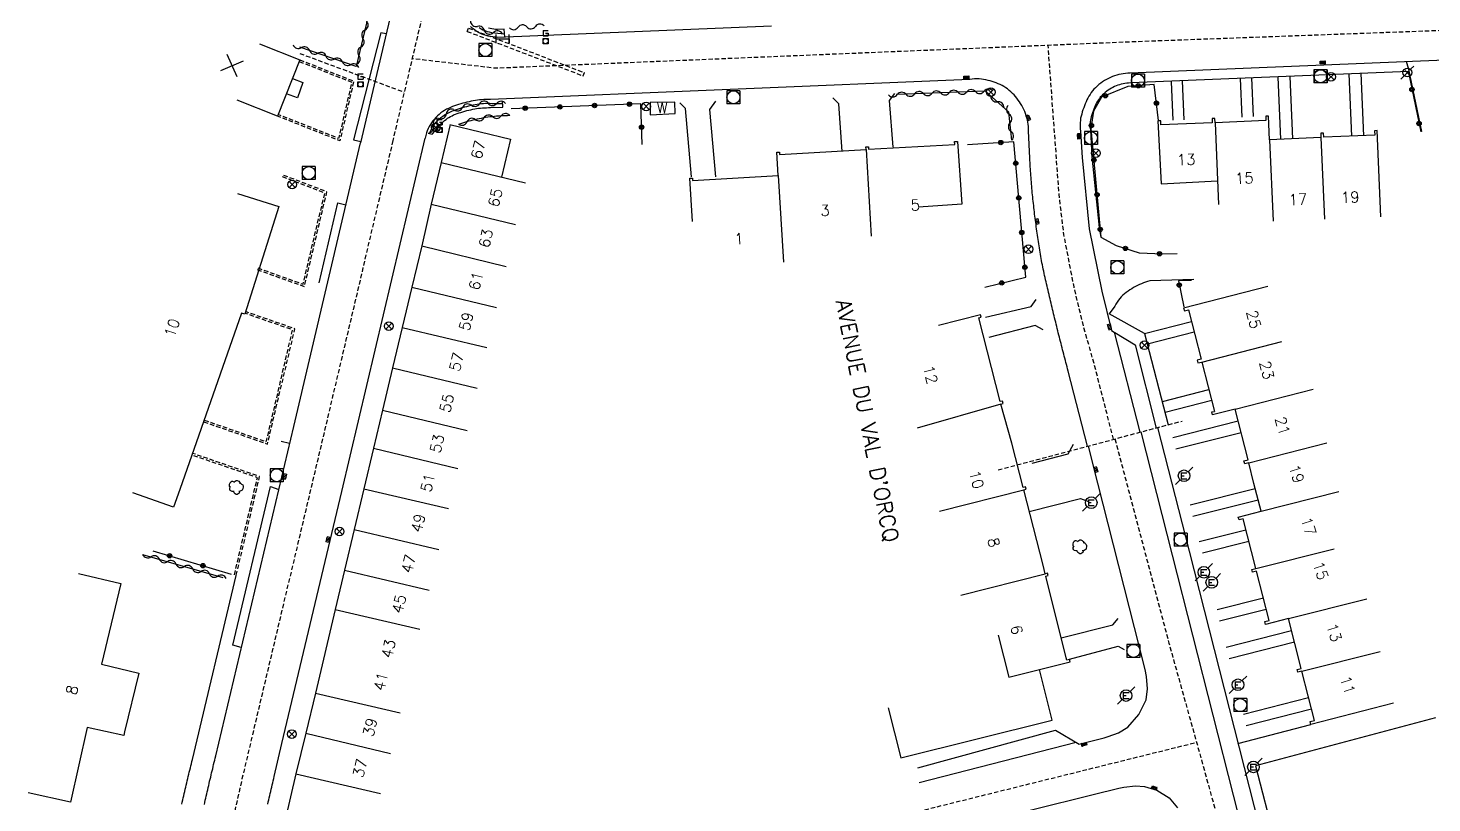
# Model space of a CAD drawing. Header units: millimetres. Extents: x 79000 to 80002, y 144000 to 145000.
# Drawn here: x 79287.6 to 79449.1, y 144317.5 to 144406.6 of the extents above; entities that cross this region are included whole.
import ezdxf
from ezdxf.enums import TextEntityAlignment as Align

# ---------------------------------------------------------------- set-up
doc = ezdxf.new("R2010")
doc.units = ezdxf.units.MM
doc.linetypes.add('DASHED', pattern=[0.75, 0.5, -0.25])
doc.layers.get('0').update_dxf_attribs({"linetype": 'CONTINUOUS'})
for name, color, linetype in [('W0001', 6, 'DASHED'), ('W0008', 7, 'CONTINUOUS'), ('W0017', 7, 'CONTINUOUS'), ('W0100', 7, 'CONTINUOUS'), ('W0112', 1, 'DASHED'), ('W0300', 7, 'CONTINUOUS'), ('W0310', 3, 'CONTINUOUS'), ('W0322', 7, 'CONTINUOUS'), ('W0400', 7, 'CONTINUOUS'), ('W0412', 7, 'CONTINUOUS'), ('W0420', 7, 'CONTINUOUS'), ('W0454', 7, 'CONTINUOUS'), ('W0469', 7, 'CONTINUOUS'), ('W0471', 7, 'CONTINUOUS'), ('W0984', 7, 'CONTINUOUS'), ('W0989', 7, 'CONTINUOUS'), ('W0991', 7, 'CONTINUOUS'), ('W1102', 7, 'CONTINUOUS'), ('W1474', 7, 'CONTINUOUS')]:
    doc.layers.add(name, color=color, linetype=linetype)
doc.styles.get("Standard").update_dxf_attribs({"font": 'romans.shx', "width": 0.85})

# ---------------------------------------------------------------- blocks, each defined once
blk = doc.blocks.new('T400')
for p, q in [((-0.15, 0.3), (0.15, 0.3)), ((-0.15, -0.25), (-0.15, 0.3)), ((-0.15, 0.15), (0.15, 0.15)), ((-0.15, 0), (0.15, 0)), ((0.15, 0.3), (0.15, -0.25)), ((-0.15, -0.15), (0.15, -0.15)), ((-0.15, -0.25), (-0.15, -0.3)), ((-0.15, -0.3), (0.15, -0.3)), ((0.15, -0.3), (0.15, -0.25))]:
    blk.add_line(p, q)
blk = doc.blocks.new('T420')
for p, q in [((0.75, 0.75), (-0.75, 0.75)), ((-0.75, 0.75), (-0.75, -0.75)), ((0.75, 0.75), (0.75, -0.75)), ((0.75, -0.75), (-0.75, -0.75))]:
    blk.add_line(p, q)
blk.add_ellipse((0, 0), major_axis=(-0.53, 0.53), ratio=1, start_param=3.926991, end_param=10.210176)
blk = doc.blocks.new('T300')
for p, q in [((-0.8, 0.51), (-0.86, 0.34)), ((-0.86, 0.34), (-0.86, 0.17)), ((-0.86, 0.17), (-0.74, 0.06)), ((-0.69, 0.63), (-0.8, 0.51)), ((-0.8, -0.06), (-0.74, 0.06)), ((-0.74, 0.06), (-0.69, 0.11)), ((-0.57, 0.69), (-0.69, 0.63)), ((-0.46, 0.69), (-0.57, 0.69)), ((-0.29, 0.63), (-0.46, 0.69)), ((-0.29, 0.63), (-0.17, 0.74)), ((-0.23, 0.57), (-0.29, 0.63)), ((-0.17, 0.74), (-0.06, 0.8)), ((-0.06, 0.8), (0.06, 0.8)), ((0.06, 0.8), (0.23, 0.74)), ((0.23, 0.74), (0.34, 0.63)), ((0.34, 0.63), (0.4, 0.51)), ((0.46, 0.46), (0.34, 0.46)), ((0.4, 0.51), (0.4, 0.46)), ((0.57, 0.4), (0.46, 0.46)), ((0.57, 0.4), (0.69, 0.29)), ((0.69, 0.29), (0.74, 0.17)), ((0.74, 0.06), (0.69, -0.17)), ((0.74, 0.17), (0.74, 0.06)), ((-0.8, -0.17), (-0.8, -0.06)), ((-0.8, -0.23), (-0.8, -0.17)), ((-0.74, -0.34), (-0.8, -0.23)), ((-0.69, -0.4), (-0.74, -0.34)), ((-0.51, -0.46), (-0.69, -0.4)), ((-0.4, -0.46), (-0.51, -0.46)), ((-0.4, -0.46), (-0.34, -0.46)), ((-0.34, -0.46), (-0.34, -0.4)), ((-0.34, -0.51), (-0.34, -0.46)), ((-0.29, -0.63), (-0.34, -0.51)), ((-0.17, -0.74), (-0.29, -0.63)), ((-0.06, -0.8), (-0.17, -0.74)), ((0.06, -0.8), (-0.06, -0.8)), ((0.17, -0.74), (0.06, -0.8)), ((0.23, -0.69), (0.17, -0.74)), ((0.29, -0.46), (0.23, -0.46)), ((0.29, -0.63), (0.23, -0.69)), ((0.46, -0.4), (0.29, -0.46)), ((0.34, -0.51), (0.29, -0.63)), ((0.34, -0.51), (0.34, -0.46)), ((0.57, -0.34), (0.46, -0.4)), ((0.63, -0.29), (0.57, -0.34)), ((0.69, -0.17), (0.63, -0.29))]:
    blk.add_line(p, q)
blk = doc.blocks.new('t322o')
at = {"color": 0, "linetype": 'Continuous'}
for radius in [0.25, 0.15]:
    blk.add_circle((0, 0), radius, dxfattribs=at)
blk = doc.blocks.new('t310o')
at = {"color": 0, "linetype": 'Continuous'}
for centre, start, end in [((-0.5, 0.38), 216.8699, 323.1304), ((0.5, -0.37), 36.8699, 143.1303)]:
    blk.add_arc(centre, 0.625, start, end, dxfattribs=at)
blk = doc.blocks.new('T471')
for p, q in [((-0.333334, 0.333334), (-0.333334, -0.333334)), ((-0.333334, 0.333334), (0.333334, 0.333334)), ((-0.333334, 0), (0, 0)), ((0.500001, 0.500001), (1.000002, 1.000002)), ((-0.500001, -0.500001), (-1.000002, -1.000002)), ((-0.333334, -0.333334), (0.333334, -0.333334))]:
    blk.add_line(p, q)
blk.add_ellipse((0, 0), major_axis=(0.471405, 0.471405), ratio=1, start_param=5.4977871438, end_param=11.780972451)
blk = doc.blocks.new('t991o')
at = {"color": 0, "linetype": 'Continuous'}
for p, q in [((-1, 1), (1, -1)), ((-1, -1), (1, 1))]:
    blk.add_line(p, q, dxfattribs=at)
blk = doc.blocks.new('T454')
for p, q in [((-0.25, 0.25), (0.25, -0.25)), ((-0.25, -0.25), (0.25, 0.25)), ((0.75, 0.75), (0.375, 0.375)), ((-0.375, -0.375), (-0.75, -0.75))]:
    blk.add_line(p, q)
blk.add_ellipse((0, 0), major_axis=(0.354, 0.354), ratio=1, start_param=5.497787143782138, end_param=11.78097245096172)
blk = doc.blocks.new('T412')
for p, q in [((-0.3, 1.2), (0.3, 1.2)), ((-0.3, 1.2), (-0.3, 0.6)), ((-0.3, 0.6), (0.3, 0.6)), ((-0.3, 0.3), (0.3, 0.3)), ((-0.3, -0.3), (-0.3, 0.3)), ((0, 0.9), (0.3, 0.9)), ((0.3, 0.9), (0.3, 0.6)), ((0.3, 0.3), (0.3, -0.3)), ((0.3, -0.3), (-0.3, -0.3))]:
    blk.add_line(p, q)
blk.add_ellipse((0, 0), major_axis=(0.212, 0.212), ratio=1, start_param=5.497787, end_param=11.780972)
blk = doc.blocks.new('T1474')
at = {"color": 0, "linetype": 'Continuous', "flags": 128}
for points in [[(-0.75, -0.5), (-0.75, 0.5)], [(-0.75, 0), (0.75, 0)], [(0.75, 0), (0.75, -0.5), (0.75, 0.5)]]:
    blk.add_lwpolyline(points, dxfattribs=at)
blk = doc.blocks.new('T469')
at = {"color": 0, "linetype": 'Continuous', "flags": 128}
for points in [[(-0.35, 0.35), (0.35, -0.35)], [(-0.35, -0.35), (0.35, 0.35)]]:
    blk.add_lwpolyline(points, dxfattribs=at)
at = {"color": 0, "linetype": 'Continuous'}
blk.add_circle((0, 0), 0.5, dxfattribs=at)

msp = doc.modelspace()

# ---------------------------------------------------------------- linework, layer by layer
at = {"layer": 'W0001', "flags": 128}
for points in [[(79487.73, 144672.3), (79488.18, 144668.14), (79489.57, 144661.9), (79491.22, 144656.95), (79494.01, 144650.46), (79497.17, 144643.68), (79514.29, 144607.08), (79522.29, 144589.86), (79538.58, 144554.87), (79548.62, 144532.86), (79552.5, 144523.52), (79556.65, 144511.58), (79560.17, 144498.38), (79561.83, 144488.16), (79562.66, 144478.72), (79562.75, 144470.06), (79562.09, 144463.11), (79560.52, 144456.07), (79558.71, 144450.34), (79555.05, 144442.67), (79551.39, 144436.85), (79546.26, 144430.27), (79541.64, 144425.48), (79535.15, 144420.15), (79531.51, 144417.75), (79526.07, 144414.74), (79520.9, 144412.47), (79515.11, 144410.68), (79506.39, 144409.02), (79497.25, 144408.43), (79466.29, 144406.89), (79415.07, 144405.02), (79390.29, 144404), (79341.39, 144401.97), (79331.74, 144403.07)], [(79336.11, 144422.49), (79333.83, 144411.9), (79329.99, 144395.63), (79329.53, 144393.66)], [(79412.44, 144359.3), (79410.21, 144368.02), (79408.98, 144372.32), (79407.9, 144376.82), (79406.73, 144382.85), (79406.18, 144387.48), (79404.92, 144404.6)], [(79318.84, 144403.68), (79330.84, 144399.23)], [(79329.54, 144393.66), (79322.61, 144364.24), (79315.76, 144335.34), (79313.66, 144326.51), (79312.18, 144320.23), (79310.64, 144313.45), (79309.33, 144306.98), (79308.27, 144301.22), (79307.15, 144294.89), (79305.92, 144287.87), (79304.33, 144279.58), (79302.67, 144271.97), (79301.49, 144266.93), (79300.48, 144262.49), (79299.45, 144257.94)], [(79399.16, 144355.78), (79420.32, 144361.39)], [(79412.6, 144359.34), (79418.82, 144335.83), (79424.1, 144316.85), (79438.48, 144256.59)], [(79483.11, 144267.3), (79459.63, 144261.94), (79437.07, 144256.24), (79426.35, 144253.38), (79413.65, 144250), (79398.32, 144244.22), (79388.73, 144238.91), (79378.91, 144235.12), (79377, 144248.37), (79376.16, 144257.95), (79373.8, 144302.04), (79373.57, 144305.03), (79374.06, 144308), (79374.89, 144310.13), (79376.42, 144312.09), (79378.87, 144313.59), (79382.1, 144314.65), (79386.59, 144315.66), (79421.99, 144324.44)]]:
    msp.add_lwpolyline(points, dxfattribs=at)
at = {"layer": 'W0008', "flags": 128}
for points in [[(79332.65, 144423.26), (79330.47, 144413.04), (79328.66, 144405.42), (79325.81, 144393.39)], [(79373.11, 144406.83), (79341.56, 144405.53), (79341.29, 144405.54), (79341.02, 144405.57), (79340.76, 144405.61), (79340.51, 144405.66), (79340.26, 144405.73), (79340.02, 144405.81), (79339.78, 144405.9), (79339.54, 144406.01), (79339.32, 144406.14), (79339.09, 144406.27), (79338.88, 144406.42), (79338.67, 144406.59), (79338.46, 144406.77)], [(79342.4, 144405.56), (79342.36, 144406.47), (79341.57, 144406.44), (79341.36, 144406.45), (79341.14, 144406.47), (79340.93, 144406.5), (79340.72, 144406.54), (79340.52, 144406.6)], [(79328.76, 144405.93), (79328.16, 144406.05), (79324.99, 144393.76), (79325.84, 144393.56)], [(79450.56, 144402.91), (79414.37, 144401.42), (79414.1, 144401.41), (79413.83, 144401.38), (79413.57, 144401.35), (79413.32, 144401.3), (79413.06, 144401.24), (79412.81, 144401.18), (79412.57, 144401.1), (79412.33, 144401.01), (79412.09, 144400.91), (79411.86, 144400.8), (79411.63, 144400.68), (79411.41, 144400.55), (79411.19, 144400.4), (79410.97, 144400.25), (79410.76, 144400.09), (79410.56, 144399.91), (79410.37, 144399.74), (79410.19, 144399.55), (79410.03, 144399.36), (79409.88, 144399.17), (79409.74, 144398.97), (79409.61, 144398.76), (79409.49, 144398.55), (79409.38, 144398.33), (79409.28, 144398.11), (79409.18, 144397.88), (79409.09, 144397.65), (79409.01, 144397.42), (79408.93, 144397.18), (79408.85, 144396.95), (79408.78, 144396.71), (79408.72, 144396.47), (79408.66, 144396.22), (79408.63, 144395.98), (79408.6, 144395.74), (79408.59, 144395.49), (79408.6, 144395.25), (79408.62, 144395), (79408.65, 144394.75), (79408.82, 144391.7), (79409.65, 144383.5), (79411.08, 144376.33), (79412.19, 144371.8), (79412.52, 144371.61), (79415.45, 144360.1)], [(79446.41, 144401.59), (79414.42, 144400.28), (79414.18, 144400.26), (79413.97, 144400.24), (79413.75, 144400.21), (79413.54, 144400.18), (79413.34, 144400.13), (79413.14, 144400.08), (79412.94, 144400.01), (79412.75, 144399.94), (79412.56, 144399.86), (79412.37, 144399.77), (79412.19, 144399.68), (79412.01, 144399.57), (79411.83, 144399.46), (79411.66, 144399.33), (79411.48, 144399.2), (79411.32, 144399.05), (79411.17, 144398.92), (79411.04, 144398.78), (79410.92, 144398.64), (79410.81, 144398.49), (79410.7, 144398.34), (79410.6, 144398.17), (79410.5, 144398), (79410.41, 144397.83), (79410.32, 144397.64), (79410.24, 144397.45), (79410.16, 144397.25), (79410.09, 144397.04), (79410.02, 144396.83), (79409.95, 144396.61), (79409.88, 144396.39), (79409.83, 144396.2), (79409.79, 144396.02), (79409.76, 144395.84), (79409.75, 144395.66), (79409.74, 144395.48), (79409.74, 144395.3), (79409.76, 144395.11), (79409.79, 144394.86), (79409.96, 144391.79), (79410.78, 144383.67), (79411, 144382.56)], [(79446.09, 144402.76), (79446.32, 144402.03), (79447.89, 144394.69)], [(79409.43, 144358.5), (79407.22, 144367.15), (79407.16, 144367.39), (79407.09, 144367.64), (79407.03, 144367.88), (79406.97, 144368.12), (79406.9, 144368.37), (79406.84, 144368.61), (79406.78, 144368.85), (79406.71, 144369.1), (79406.65, 144369.34), (79406.59, 144369.59), (79406.52, 144369.83), (79406.46, 144370.07), (79406.4, 144370.32), (79406.34, 144370.56), (79406.28, 144370.81), (79406.22, 144371.05), (79406.15, 144371.29), (79406.09, 144371.54), (79406.03, 144371.78), (79405.97, 144372.03), (79405.91, 144372.27), (79405.85, 144372.52), (79405.79, 144372.76), (79405.73, 144373.01), (79405.67, 144373.25), (79405.61, 144373.49), (79405.55, 144373.74), (79405.49, 144373.98), (79405.43, 144374.23), (79405.37, 144374.47), (79405.31, 144374.72), (79405.26, 144374.96), (79405.2, 144375.21), (79405.14, 144375.45), (79405.08, 144375.7), (79405.02, 144375.94), (79404.97, 144376.19), (79404.91, 144376.43), (79404.85, 144376.67), (79404.79, 144376.92), (79404.74, 144377.16), (79404.68, 144377.4), (79404.62, 144377.65), (79404.57, 144377.89), (79404.51, 144378.14), (79404.46, 144378.38), (79404.41, 144378.63), (79404.36, 144378.87), (79404.31, 144379.12), (79404.26, 144379.36), (79404.21, 144379.61), (79404.17, 144379.85), (79404.13, 144380.09), (79404.08, 144380.33), (79404.04, 144380.58), (79404, 144380.82), (79403.96, 144381.06), (79403.92, 144381.31), (79403.88, 144381.55), (79403.85, 144381.79), (79403.81, 144382.04), (79403.77, 144382.28), (79403.73, 144382.52), (79403.7, 144382.77), (79403.66, 144383.01), (79403.63, 144383.25), (79403.59, 144383.5), (79403.56, 144383.74), (79403.53, 144383.99), (79403.5, 144384.23), (79403.46, 144384.47), (79403.43, 144384.72), (79403.4, 144384.96), (79403.37, 144385.21), (79403.34, 144385.45), (79403.31, 144385.7), (79403.28, 144385.94), (79403.26, 144386.18), (79403.23, 144386.43), (79403.2, 144386.67), (79403.17, 144386.92), (79403.15, 144387.17), (79403.12, 144387.41), (79403.1, 144387.66), (79403.07, 144387.91), (79403.05, 144388.16), (79403.03, 144388.4), (79403.01, 144388.65), (79402.99, 144388.9), (79402.97, 144389.15), (79402.95, 144389.39), (79402.93, 144389.64), (79402.91, 144389.89), (79402.9, 144390.14), (79402.88, 144390.39), (79402.87, 144390.63), (79402.85, 144390.88), (79402.84, 144391.13), (79402.83, 144391.38), (79402.82, 144391.63), (79402.65, 144394.77), (79402.66, 144395.03), (79402.65, 144395.29), (79402.63, 144395.54), (79402.59, 144395.79), (79402.55, 144396.04), (79402.48, 144396.29), (79402.41, 144396.53), (79402.32, 144396.77), (79402.22, 144397.01), (79402.12, 144397.24), (79402, 144397.47), (79401.88, 144397.69), (79401.75, 144397.91), (79401.62, 144398.12), (79401.47, 144398.32), (79401.32, 144398.52), (79401.16, 144398.71), (79401, 144398.9), (79400.82, 144399.08), (79400.64, 144399.26), (79400.45, 144399.43), (79400.25, 144399.59), (79400.05, 144399.73), (79399.84, 144399.87), (79399.62, 144399.99), (79399.4, 144400.1), (79399.18, 144400.2), (79398.95, 144400.3), (79398.72, 144400.38), (79398.48, 144400.45), (79398.25, 144400.52), (79398.01, 144400.58), (79397.76, 144400.63), (79397.5, 144400.68), (79397.24, 144400.72), (79396.97, 144400.74), (79396.71, 144400.75), (79396.45, 144400.74), (79396.18, 144400.72), (79395.92, 144400.69), (79340.75, 144398.39), (79340.51, 144398.39), (79340.26, 144398.38), (79340.01, 144398.37), (79339.77, 144398.35), (79339.52, 144398.33), (79339.28, 144398.3), (79339.03, 144398.26), (79338.79, 144398.22), (79338.55, 144398.18), (79338.3, 144398.12), (79338.06, 144398.07), (79337.82, 144398.01), (79337.58, 144397.94), (79337.34, 144397.87), (79337.1, 144397.8), (79336.86, 144397.73), (79336.62, 144397.65), (79336.39, 144397.56), (79336.16, 144397.47), (79335.93, 144397.36), (79335.71, 144397.25), (79335.49, 144397.12), (79335.28, 144396.99), (79335.07, 144396.83), (79334.87, 144396.66), (79334.67, 144396.49), (79334.49, 144396.3), (79334.32, 144396.11), (79334.15, 144395.91), (79334, 144395.7), (79333.86, 144395.49), (79333.72, 144395.26), (79333.6, 144395.03), (79333.49, 144394.79), (79333.39, 144394.55), (79333.24, 144393.93)], [(79333.6, 144394.5), (79334.04, 144394.4), (79335.17, 144395.66), (79335.32, 144395.81), (79335.48, 144395.96), (79335.65, 144396.09), (79335.81, 144396.22), (79335.98, 144396.32), (79336.16, 144396.42), (79336.34, 144396.52), (79336.53, 144396.6), (79336.73, 144396.68), (79336.93, 144396.76), (79337.15, 144396.83), (79337.37, 144396.9), (79337.6, 144396.97), (79337.83, 144397.03), (79338.06, 144397.1), (79338.29, 144397.16), (79338.51, 144397.21), (79338.73, 144397.26), (79338.95, 144397.3), (79339.17, 144397.34), (79339.4, 144397.37), (79339.62, 144397.39), (79339.84, 144397.42), (79340.07, 144397.43), (79340.3, 144397.44), (79340.52, 144397.45), (79340.78, 144397.45), (79342.2, 144397.51), (79342.14, 144398.22)], [(79307.85, 144317.28), (79307.9, 144317.53), (79307.96, 144317.77), (79308.01, 144318.01), (79308.07, 144318.26), (79308.12, 144318.5), (79308.18, 144318.74), (79308.24, 144318.99), (79308.29, 144319.23), (79308.35, 144319.47), (79308.4, 144319.71), (79308.46, 144319.96), (79308.52, 144320.2), (79308.58, 144320.44), (79308.63, 144320.69), (79308.69, 144320.93), (79308.75, 144321.17), (79308.81, 144321.41), (79308.86, 144321.66), (79308.92, 144321.9), (79308.98, 144322.14), (79309.04, 144322.38), (79309.1, 144322.63), (79309.16, 144322.87), (79318.13, 144360.76), (79325.82, 144393.39)], [(79315.14, 144317.34), (79315.2, 144317.58), (79315.25, 144317.83), (79315.31, 144318.07), (79315.37, 144318.32), (79315.43, 144318.56), (79315.49, 144318.8), (79315.55, 144319.05), (79315.6, 144319.29), (79315.66, 144319.54), (79315.72, 144319.78), (79315.78, 144320.03), (79315.84, 144320.27), (79315.9, 144320.51), (79316.78, 144324.3), (79323.67, 144353.28), (79333.26, 144393.93)], [(79321.04, 144377.31), (79323.2, 144386.48), (79324.13, 144386.25)], [(79412.58, 144371.57), (79414.92, 144370.17), (79417.36, 144360.58)], [(79419.26, 144359.5), (79426.78, 144361.41)], [(79437.6, 144273.69), (79428.58, 144309.15), (79419.23, 144345.97), (79415.61, 144360.14)], [(79417.51, 144360.64), (79421.14, 144346.41), (79430.33, 144310.23), (79438.97, 144276.15), (79439.02, 144275.94), (79437.41, 144273.36), (79438.52, 144268.98), (79438.79, 144268.08), (79439.31, 144266.68), (79439.54, 144266.26), (79440.56, 144264.99), (79441.69, 144264.12), (79443.51, 144263.55), (79445.42, 144263.52), (79448.52, 144264.2), (79449.2, 144266.92)], [(79419.6, 144358.18), (79427.12, 144360.09)], [(79408.46, 144324.21), (79411.36, 144324.97), (79411.84, 144325.12), (79413, 144325.53), (79414.08, 144326.19), (79415.36, 144327.66), (79416.18, 144329.31), (79416.36, 144330.58), (79416.23, 144332.02), (79416.08, 144332.83), (79410.04, 144356.68), (79409.56, 144358.54)], [(79312.1, 144335.34), (79311.14, 144335.6), (79315.47, 144353.88), (79316.41, 144353.54)], [(79421.25, 144351.76), (79428.74, 144353.65)], [(79402.75, 144351), (79408.63, 144352.5), (79409.57, 144352.13)], [(79421.57, 144350.45), (79429.08, 144352.35)], [(79422.28, 144347.53), (79427.67, 144348.9)], [(79422.66, 144346.22), (79428.01, 144347.57)], [(79305.25, 144317.32), (79305.31, 144317.57), (79305.37, 144317.81), (79305.42, 144318.06), (79305.48, 144318.3), (79305.54, 144318.55), (79305.59, 144318.8), (79305.65, 144319.04), (79305.71, 144319.29), (79305.77, 144319.53), (79305.82, 144319.78), (79305.88, 144320.02), (79305.94, 144320.27), (79306, 144320.51), (79306.06, 144320.76), (79306.12, 144321), (79306.18, 144321.24), (79306.24, 144321.49), (79306.3, 144321.73), (79306.36, 144321.98), (79306.42, 144322.22), (79306.48, 144322.47), (79311.5, 144343.61)], [(79424.36, 144339.71), (79429.68, 144341.06)], [(79406.43, 144336.45), (79412.38, 144337.95), (79412.97, 144338.67)], [(79424.64, 144338.4), (79430.01, 144339.75)], [(79425.41, 144335.4), (79432.92, 144337.31)], [(79407.38, 144334), (79412.96, 144335.49), (79413.65, 144335.13)], [(79425.75, 144334.1), (79433.25, 144336.01)], [(79427.39, 144327.67), (79434.89, 144329.59)], [(79427.72, 144326.36), (79435.23, 144328.28)], [(79389.92, 144321.51), (79405.77, 144325.85), (79408.49, 144324.22)], [(79426.75, 144324.32), (79435.15, 144326.5)], [(79408.13, 144324.41), (79390.08, 144319.8)], [(79381.73, 144311.37), (79410.11, 144318.44), (79413.05, 144319.17), (79413.63, 144319.28), (79414.97, 144319.43), (79415.99, 144319.37), (79417.42, 144318.93), (79418.85, 144318.06), (79419.8, 144316.89)]]:
    msp.add_lwpolyline(points, dxfattribs=at)
at = {"layer": 'W0017'}
for p, q in [((79440.91, 144401.4), (79441.2, 144394.21)), ((79419.06, 144400.43), (79419.25, 144396)), ((79420.58, 144396.06), (79420.38, 144400.52)), ((79427.02, 144400.78), (79427.21, 144396.35)), ((79428.56, 144396.41), (79428.37, 144400.86)), ((79431.35, 144400.95), (79431.66, 144393.81)), ((79432.72, 144401.02), (79433.03, 144393.87)), ((79439.53, 144401.33), (79439.82, 144394.15)), ((79416.02, 144371.46), (79411.95, 144373.72)), ((79416.02, 144371.46), (79421.41, 144372.85)), ((79416.02, 144371.46), (79418.72, 144360.96)), ((79416.35, 144370.27), (79421.72, 144371.65)), ((79418.06, 144363.65), (79423.42, 144365.03)), ((79418.37, 144362.43), (79423.74, 144363.81))]:
    msp.add_line(p, q, dxfattribs=at)
at = {"layer": 'W0017', "flags": 128}
for points in [[(79366.67, 144398.2), (79365.98, 144397.23), (79366.65, 144389.48)], [(79381.24, 144392.41), (79380.85, 144397.87), (79380.15, 144398.57)], [(79387.24, 144399.06), (79386.62, 144398.27), (79387.05, 144392.89)], [(79363.88, 144389.49), (79363.21, 144397.33), (79362.56, 144398)], [(79421.67, 144377.68), (79416.6, 144377.51), (79416.36, 144377.44), (79416.12, 144377.36), (79415.88, 144377.28), (79415.65, 144377.19), (79415.42, 144377.09), (79415.19, 144376.98), (79414.97, 144376.87), (79414.75, 144376.75), (79414.53, 144376.62), (79414.32, 144376.48), (79414.12, 144376.34), (79413.91, 144376.19), (79413.71, 144376.03), (79413.52, 144375.86), (79413.33, 144375.68), (79413.16, 144375.48), (79413, 144375.28), (79412.85, 144375.07), (79412.71, 144374.85), (79412.59, 144374.62), (79411.95, 144373.72)], [(79397.72, 144373.35), (79402.97, 144374.58), (79403.53, 144375.36)], [(79404.33, 144371.89), (79403.43, 144372.37), (79398.1, 144371.02)], [(79317.65, 144358.83), (79316.7, 144359.05)], [(79403.1, 144356.55), (79407.21, 144357.63), (79407.85, 144358.74)]]:
    msp.add_lwpolyline(points, dxfattribs=at)
at = {"layer": 'W0100', "flags": 128}
for points in [[(79314.19, 144404.78), (79318.84, 144402.94), (79316.28, 144396.46), (79311.63, 144398.3)], [(79317.98, 144400.78), (79319.19, 144400.35), (79318.56, 144398.58), (79317.29, 144399.02)], [(79336.13, 144395.49), (79335.08, 144391.12)], [(79336.09, 144395.51), (79343.07, 144393.83), (79342.02, 144389.45)], [(79443.19, 144384.87), (79442.79, 144394.8), (79442.47, 144394.79), (79442.49, 144394.26), (79436.64, 144394.03), (79436.6, 144394.52), (79436.29, 144394.5), (79436.31, 144394.01), (79430.39, 144393.76), (79430.27, 144396.47), (79429.95, 144396.46), (79429.97, 144395.97), (79424.12, 144395.71), (79424.1, 144396.2), (79423.78, 144396.19), (79423.8, 144395.71), (79417.9, 144395.45), (79417.88, 144395.94), (79417.55, 144395.93), (79417.91, 144388.69), (79424.41, 144389.01)], [(79364, 144384.35), (79363.7, 144389.34), (79364, 144389.35), (79364.01, 144389.06), (79373.88, 144389.65), (79373.72, 144392.32), (79374.02, 144392.33), (79374.03, 144392.04), (79383.97, 144392.63), (79383.96, 144392.92), (79384.24, 144392.94), (79384.27, 144392.65), (79394.2, 144393.21), (79394.16, 144393.54), (79394.48, 144393.56), (79394.99, 144386.34), (79390.01, 144385.99)], [(79335.08, 144391.12), (79333.93, 144386.33), (79332.86, 144381.53), (79331.72, 144376.8), (79330.61, 144372.15), (79329.5, 144367.51), (79328.35, 144362.63), (79327.3, 144358.26), (79326.19, 144353.61), (79325.09, 144348.93), (79323.97, 144344.24), (79322.9, 144339.73), (79320.64, 144330.11), (79320.64, 144330.08), (79319.54, 144325.48), (79318.39, 144320.83), (79317.04, 144315.01), (79315.55, 144307.54), (79320.45, 144306.56)], [(79311.66, 144387.58), (79316.43, 144386.07), (79312.52, 144373.69), (79312.14, 144373.82), (79305.04, 144353.52), (79304.32, 144351.48), (79299.61, 144353.14)], [(79430.18, 144376.86), (79420.51, 144374.37), (79420.59, 144374.07), (79421.07, 144374.17), (79422.53, 144368.51), (79422.05, 144368.38), (79422.13, 144368.08), (79422.61, 144368.18), (79424.07, 144362.51)], [(79400.75, 144358.84), (79399.46, 144363.35), (79399.75, 144363.42), (79399.68, 144363.7), (79399.39, 144363.63), (79396.93, 144373.28), (79397.22, 144373.35), (79397.15, 144373.63), (79392.3, 144372.4)], [(79444.66, 144328.95), (79435.15, 144326.5), (79435.06, 144326.82), (79435.57, 144326.95), (79434.11, 144332.62), (79433.63, 144332.51), (79433.56, 144332.82), (79434.03, 144332.94), (79432.57, 144338.69), (79429.94, 144338.01), (79429.86, 144338.33), (79430.34, 144338.45), (79428.9, 144344.12), (79428.42, 144344), (79428.34, 144344.31), (79428.81, 144344.43), (79427.36, 144350.15), (79426.88, 144350.03), (79426.8, 144350.35), (79429.41, 144351.01), (79428.6, 144354.21), (79428, 144356.6), (79427.54, 144356.49), (79427.45, 144356.8), (79427.92, 144356.92), (79426.43, 144362.78), (79423.83, 144362.12), (79423.76, 144362.44), (79424.07, 144362.51)], [(79399.18, 144336.77), (79400.4, 144331.92), (79407.46, 144333.69), (79407.39, 144333.98), (79407.07, 144333.9), (79407.01, 144334.17), (79404.65, 144343.55), (79404.93, 144343.63), (79404.86, 144343.91), (79404.57, 144343.83), (79404.33, 144344.8), (79402.11, 144353.49), (79402.4, 144353.56), (79402.33, 144353.84), (79402.04, 144353.77), (79400.75, 144358.84)], [(79293.37, 144343.87), (79298.23, 144342.7), (79296.01, 144333.44), (79300.3, 144332.41), (79298.67, 144325.65), (79298.57, 144325.22), (79294.37, 144326.16), (79292.45, 144317.54), (79287.57, 144318.62)]]:
    msp.add_lwpolyline(points, dxfattribs=at)
msp.add_lwpolyline([(79361.97, 144398.06), (79359.13, 144398.03), (79359.14, 144396.6), (79362.02, 144396.76)], close=True, dxfattribs=at)
at = {"layer": 'W0112'}
for p, q in [((79338.09, 144406.22), (79338.23, 144406.6)), ((79338.09, 144406.22), (79351.44, 144401.09)), ((79338.23, 144406.6), (79351.58, 144401.47)), ((79351.44, 144401.09), (79351.58, 144401.47))]:
    msp.add_line(p, q, dxfattribs=at)
at = {"layer": 'W0112', "flags": 128}
for points in [[(79318.84, 144402.94), (79325.03, 144400.49), (79323.44, 144393.63), (79316.28, 144396.46)], [(79318.77, 144402.76), (79324.8, 144400.37), (79323.3, 144393.9), (79316.35, 144396.65)], [(79313.93, 144378.81), (79319.36, 144376.87), (79321.95, 144387.75), (79316.77, 144389.74)], [(79314, 144379), (79319.21, 144377.14), (79321.71, 144387.62), (79316.69, 144389.54)], [(79307.77, 144361.31), (79315.12, 144358.75), (79318.26, 144372.01), (79312.67, 144373.95)], [(79307.84, 144361.5), (79314.98, 144359.02), (79318.01, 144371.88), (79312.6, 144373.76)], [(79311.3, 144343.7), (79313.96, 144354.88), (79306.43, 144357.48)], [(79311.51, 144343.65), (79314.21, 144355.01), (79306.5, 144357.68)]]:
    msp.add_lwpolyline(points, dxfattribs=at)
at = {"layer": 'W0310', "flags": 128}
for points in [[(79327.71, 144412.2), (79325.32, 144402.16), (79318.84, 144404.41)], [(79339.47, 144406.65), (79339.68, 144406.51), (79339.9, 144406.4), (79340.13, 144406.3), (79340.37, 144406.21), (79340.62, 144406.15), (79340.88, 144406.1), (79342.36, 144405.92)], [(79400.76, 144393.71), (79400.4, 144396.94), (79397.72, 144399.33), (79387.46, 144398.95)], [(79333.78, 144394.49), (79333.87, 144394.73), (79333.98, 144394.96), (79334.1, 144395.18), (79334.23, 144395.39), (79334.37, 144395.59), (79334.53, 144395.78), (79334.7, 144395.97), (79334.88, 144396.14), (79335.07, 144396.3), (79335.28, 144396.46), (79335.49, 144396.6), (79335.71, 144396.73), (79335.93, 144396.85), (79336.15, 144396.96), (79336.38, 144397.06), (79336.61, 144397.15), (79336.85, 144397.24), (79337.08, 144397.32), (79337.32, 144397.39), (79337.56, 144397.46), (79337.8, 144397.53), (79338.05, 144397.59), (79338.29, 144397.65), (79338.54, 144397.71), (79338.77, 144397.77), (79339.01, 144397.81), (79339.25, 144397.85), (79339.48, 144397.88), (79339.72, 144397.91), (79339.96, 144397.93), (79340.2, 144397.94), (79340.44, 144397.94), (79340.68, 144397.94), (79340.92, 144397.93), (79342.1, 144397.93)], [(79342.99, 144396.53), (79342.73, 144396.52), (79342.48, 144396.52), (79342.23, 144396.5), (79341.98, 144396.49), (79341.72, 144396.47), (79341.47, 144396.45), (79341.22, 144396.43), (79340.97, 144396.4), (79340.72, 144396.37), (79340.46, 144396.34), (79340.21, 144396.3), (79339.96, 144396.26), (79339.71, 144396.21), (79339.47, 144396.17), (79339.23, 144396.12), (79338.98, 144396.06), (79338.74, 144396), (79338.5, 144395.94), (79338.26, 144395.88), (79338.02, 144395.81), (79337.79, 144395.73), (79337.55, 144395.66), (79337.32, 144395.58), (79337.08, 144395.49)], [(79300.75, 144346.06), (79309.99, 144343.38)]]:
    msp.add_lwpolyline(points, dxfattribs=at)
at = {"layer": 'W0322', "flags": 128}
for points in [[(79446.36, 144401.49), (79447.79, 144394.68)], [(79417.6, 144395.97), (79417.11, 144400.12), (79414.1, 144399.87), (79411.06, 144398.65), (79410.12, 144397.02), (79409.85, 144395.06), (79411, 144382.56), (79412.73, 144381.59), (79415.39, 144380.76), (79418.13, 144380.62), (79419.78, 144380.68)], [(79358.21, 144393.2), (79358.05, 144397.89), (79343.13, 144397.32)], [(79397.64, 144376.81), (79402.34, 144377.93), (79400.97, 144393.53), (79395.64, 144393.18)], [(79421.43, 144377.57), (79419.91, 144377.51), (79420.52, 144374.55)], [(79301.93, 144346.47), (79310.95, 144343.8)], [(79386.51, 144328.42), (79387.97, 144322.64), (79405.39, 144326.97), (79403.93, 144332.8)], [(79449.47, 144327.26), (79428.76, 144321.74), (79430.97, 144313.31)]]:
    msp.add_lwpolyline(points, dxfattribs=at)
at = {"layer": 'W1102', "flags": 128}
for points in [[(79424.12, 144395.71), (79424.53, 144386.3)], [(79430.39, 144393.76), (79430.8, 144384.37)], [(79436.31, 144394.01), (79436.71, 144384.61)], [(79383.97, 144392.63), (79384.57, 144382.65)], [(79335.08, 144391.12), (79344.8, 144388.78)], [(79373.88, 144389.65), (79374.48, 144379.67)], [(79333.93, 144386.33), (79343.65, 144383.99)], [(79332.86, 144381.53), (79342.58, 144379.18)], [(79331.72, 144376.8), (79341.44, 144374.45)], [(79330.61, 144372.15), (79340.34, 144369.84)], [(79422.61, 144368.18), (79431.8, 144370.54)], [(79329.5, 144367.51), (79339.23, 144365.18)], [(79426.43, 144362.78), (79435.39, 144365.08)], [(79328.35, 144362.63), (79338.07, 144360.29)], [(79399.46, 144363.35), (79389.85, 144360.59)], [(79327.3, 144358.26), (79337.02, 144355.92)], [(79428, 144356.6), (79436.97, 144358.87)], [(79326.19, 144353.61), (79335.92, 144351.32)], [(79392.42, 144351.03), (79402.11, 144353.49)], [(79429.41, 144351.01), (79438.38, 144353.28)], [(79325.09, 144348.93), (79334.82, 144346.62)], [(79428.81, 144344.43), (79437.82, 144346.71)], [(79323.97, 144344.24), (79333.7, 144341.93)], [(79394.88, 144341.38), (79404.57, 144343.83)], [(79432.57, 144338.69), (79441.57, 144340.96)], [(79322.9, 144339.73), (79332.64, 144337.45)], [(79434.11, 144332.62), (79443.13, 144334.9)], [(79320.64, 144330.11), (79330.38, 144327.83)], [(79319.54, 144325.48), (79329.28, 144323.17)], [(79318.39, 144320.83), (79328.13, 144318.56)]]:
    msp.add_lwpolyline(points, dxfattribs=at)

# ---------------------------------------------------------------- block references
at = {"layer": 'W0300'}
for p in [(79311.57, 144353.75), (79408.61, 144346.92)]:
    msp.add_blockref('T300', p, dxfattribs=at)
at = {"layer": 'W0310'}
for p, rotation in [((79326.55, 144407.33), 256.6464085978341), ((79326.09, 144405.39), 256.6464085978341), ((79339.27, 144406.79), 323.6908581937355), ((79341.11, 144406.07), 353.1903863801642), ((79343.94, 144406.69), 183.0298312657101), ((79345.94, 144406.79), 183.0298312657101), ((79319.01, 144404.35), 160.8859091623376), ((79320.9, 144403.7), 160.8859091623376), ((79322.79, 144403.04), 160.8859091623376), ((79325.63, 144403.44), 256.6464085978341), ((79324.68, 144402.39), 160.8859091623376), ((79339.5, 144397.89), 6.139843130800752), ((79341.49, 144397.93), 359.9426829387741), ((79387.57, 144398.95), 182.1486115512481), ((79389.57, 144399.03), 182.1486115512481), ((79391.57, 144399.1), 182.1486115512481), ((79393.56, 144399.18), 182.1486115512481), ((79395.56, 144399.25), 182.1486115512481), ((79397.56, 144399.33), 182.1486115512481), ((79399.09, 144398.11), 138.1455917414604), ((79335.69, 144396.72), 31.11533841319504), ((79337.55, 144397.46), 16.07771699018654), ((79340, 144396.26), 189.2679980887055), ((79341.99, 144396.49), 183.1788584709916), ((79400.43, 144396.69), 96.33580489054187), ((79334.22, 144395.39), 58.2014676300004), ((79338.06, 144395.82), 196.2454503187075), ((79400.65, 144394.71), 96.33580489054187), ((79301.71, 144345.78), 343.8092432317146), ((79303.63, 144345.22), 343.8092432317146), ((79305.55, 144344.66), 343.8092432317146), ((79307.47, 144344.1), 343.8092432317146), ((79309.39, 144343.55), 343.8092432317146)]:
    msp.add_blockref('t310o', p, dxfattribs=dict(at, rotation=rotation))
at = {"layer": 'W0322'}
for p, rotation in [((79415.29, 144399.97), 184.7812016014857), ((79446.77, 144399.53), 281.8527076813452), ((79411.5, 144398.82), 201.8244013896353), ((79417.37, 144397.96), 96.6542469675283), ((79344.76, 144397.38), 182.2063956836809), ((79348.76, 144397.53), 182.2063956836809), ((79352.75, 144397.69), 182.2063956836809), ((79356.75, 144397.84), 182.2063956836809), ((79358.15, 144395.2), 91.9702359309374), ((79409.9, 144395.39), 262.1783422774052), ((79447.59, 144395.62), 281.8527076813452), ((79399.47, 144393.43), 183.8067117753039), ((79410.19, 144391.41), 275.2482551413374), ((79401.19, 144391.05), 95.01717831286402), ((79401.54, 144387.06), 95.01717831286402), ((79410.55, 144387.42), 275.2482551413374), ((79410.92, 144383.44), 275.2482551413374), ((79401.89, 144383.08), 95.01717831286402), ((79413.81, 144381.25), 342.7451679119977), ((79417.73, 144380.64), 357.00946085044), ((79402.24, 144379.09), 95.01717831286402), ((79399.58, 144377.28), 13.3807941683322), ((79420, 144377.04), 281.6880790102049), ((79303.85, 144345.9), 343.4975623720687), ((79307.68, 144344.76), 343.4975623720687)]:
    msp.add_blockref('t322o', p, dxfattribs=dict(at, rotation=rotation))
at = {"layer": 'W0400'}
for p, rotation in [((79436.52, 144402.64), 90), ((79395.53, 144400.92), 90), ((79402.63, 144396.29), 25.77386315057303), ((79408.46, 144394.13), 182.5793190114668), ((79403.66, 144384.37), 12.01621711103793), ((79411.97, 144372.23), 14.702860694076), ((79317.09, 144355.02), 346.6737314608927), ((79410.42, 144355.8), 194.9843445895231), ((79322.07, 144347.75), 166.6251411347147), ((79409.06, 144324.21), 284.7043504933421), ((79417.14, 144319.2), 70.25641374841247)]:
    msp.add_blockref('T400', p, dxfattribs=dict(at, rotation=rotation))
at = {"layer": 'W0412'}
for p in [(79347.11, 144405.1), (79325.81, 144400.13), (79334.9, 144394.87)]:
    msp.add_blockref('T412', p, dxfattribs=at)
at = {"layer": 'W0420'}
for p in [(79340.18, 144404.07), (79415.25, 144400.55), (79436.25, 144401.06), (79436.26, 144401.05), (79368.72, 144398.63), (79409.85, 144393.94), (79319.86, 144389.92), (79412.88, 144379.07), (79316.17, 144355.16), (79420.16, 144347.76), (79414.73, 144334.96), (79427.02, 144328.72)]:
    msp.add_blockref('T420', p, dxfattribs=at)
at = {"layer": 'W0454'}
msp.add_blockref('T454', (79446.24, 144401.48), dxfattribs=at)
at = {"layer": 'W0469'}
for p in [(79437.46, 144400.98), (79398.32, 144399.23), (79358.69, 144397.59), (79334.48, 144395.17), (79410.42, 144392.2), (79317.95, 144388.61), (79402.67, 144381.15), (79329.06, 144372.3), (79416.01, 144370.11), (79323.41, 144348.68), (79317.92, 144325.39)]:
    msp.add_blockref('T469', p, dxfattribs=at)
at = {"layer": 'W0471'}
for p in [(79420.56, 144355.1), (79409.88, 144352.01), (79422.83, 144344), (79423.74, 144342.84), (79426.76, 144331.06), (79413.89, 144329.82), (79428.54, 144321.61)]:
    msp.add_blockref('T471', p, dxfattribs=at)
at = {"layer": 'W0991', "rotation": 68.44366800892608}
msp.add_blockref('t991o', (79311.05, 144402.27), dxfattribs=at)
at = {"layer": 'W1474'}
msp.add_blockref('T1474', (79342.17, 144405.37), dxfattribs=at)

# ---------------------------------------------------------------- texts
at = {"layer": 'W0984'}
msp.add_text('W', height=1.25, rotation=0.5799, dxfattribs=at).set_placement((79360.53, 144397.44), align=Align.MIDDLE)
at = {"layer": 'W0989'}
msp.add_text("AVENUE DU VAL D'ORCQ", height=1.75, rotation=281.3205, dxfattribs=at).set_placement((79384.05, 144361.41), align=Align.MIDDLE)
at = {"layer": 'W0991'}
for s, rotation, p in [('67', 76.5368, (79339.35, 144392.6)), ('13', 2.3887, (79420.8, 144391.47)), ('15', 2.4992, (79427.49, 144389.34)), ('65', 76.469, (79341.31, 144387.09)), ('5', 3.4557, (79389.64, 144386.25)), ('17', 2.4888, (79433.65, 144386.89)), ('19', 2.3256, (79439.68, 144387.14)), ('3', 3.3953, (79379.25, 144385.63)), ('63', 77.4174, (79340.23, 144382.41)), ('1', 3.4256, (79369.37, 144382.37)), ('61', 76.4083, (79339.09, 144377.52)), ('25', 284.4031, (79428.58, 144373.08)), ('10', 70.7223, (79304.13, 144372.11)), ('59', 76.6357, (79337.97, 144372.86)), ('57', 76.5537, (79336.86, 144368.2)), ('12', 284.292, (79391.38, 144366.73)), ('23', 284.4031, (79430.08, 144367.25)), ('55', 76.7317, (79335.74, 144363.46)), ('21', 287.6195, (79431.89, 144360.84)), ('53', 76.4797, (79334.63, 144358.81)), ('19', 287.6195, (79433.5, 144355.32)), ('51', 76.6, (79333.56, 144354.31)), ('10', 284.9657, (79396.68, 144354.67)), ('49', 76.7311, (79332.45, 144349.66)), ('17', 287.6195, (79434.89, 144349.29)), ('8', 284.9657, (79398.66, 144347.43)), ('47', 76.6489, (79331.34, 144344.97)), ('15', 287.6195, (79436.28, 144344.18)), ('45', 76.5723, (79330.25, 144340.36)), ('6', 284.9657, (79401.3, 144337.38)), ('13', 287.6195, (79437.83, 144337.07)), ('41  43', 76.8115, (79328.59, 144333.32)), ('8', 76.4717, (79292.63, 144330.46)), ('11', 287.6195, (79439.38, 144331.03)), ('39', 76.6539, (79326.91, 144326.18)), ('37', 76.0978, (79325.76, 144321.47))]:
    msp.add_text(s, height=1.25, rotation=rotation, dxfattribs=at).set_placement(p, align=Align.MIDDLE)

doc.saveas('drawing.dxf')
